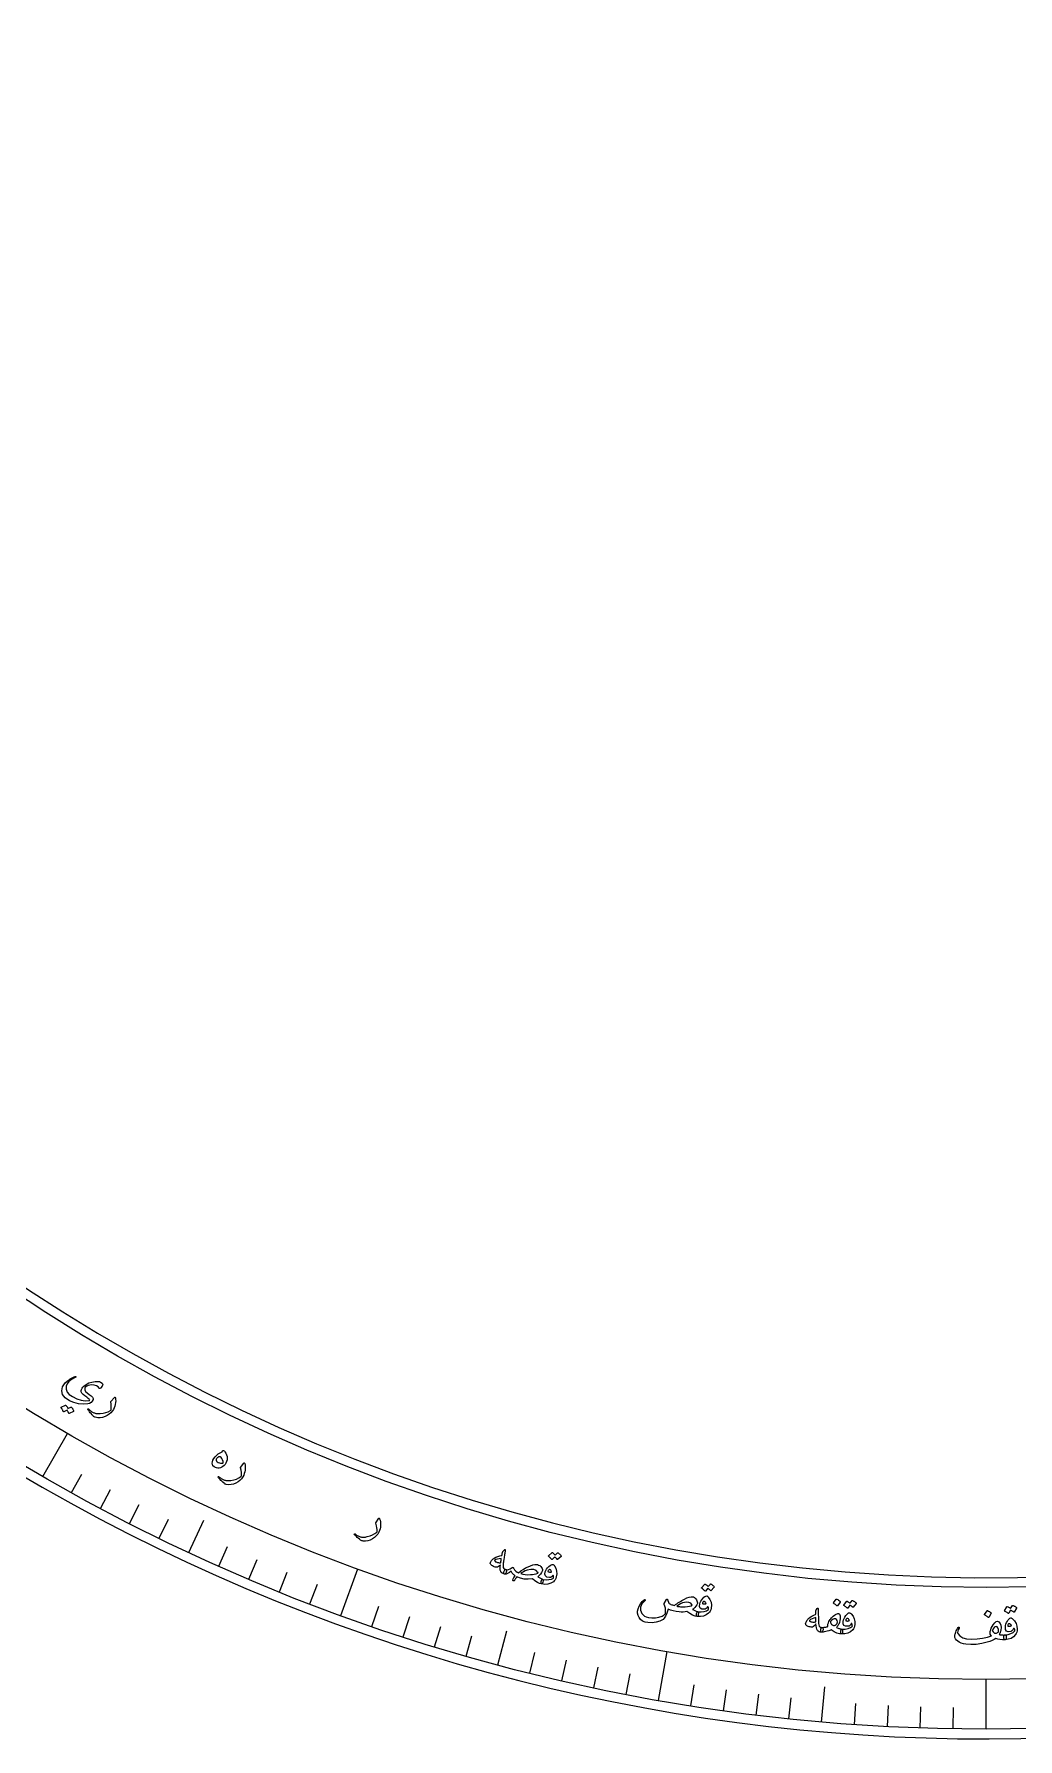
# Model space of a CAD drawing. Header units: millimetres. Extents: x -77 to 77, y -78 to 103.
# Drawn here: x -38.9 to 1.3, y -77.5 to -7.8 of the extents above; entities that cross this region are included whole.
import ezdxf

# ---------------------------------------------------------------- set-up
doc = ezdxf.new("R2010")
doc.units = ezdxf.units.MM
for name, color, linetype in [('CUT_INNER', 6, 'Continuous'), ('CUT_OUTER', 1, 'Continuous'), ('ENGRAVE', 7, 'Continuous'), ('ENGRAVE_FINE', 8, 'Continuous'), ('TEXT', 5, 'Continuous')]:
    doc.layers.add(name, color=color, linetype=linetype)

msp = doc.modelspace()

# ---------------------------------------------------------------- linework, layer by layer
at = {"layer": 'CUT_INNER'}
msp.add_arc((0.0001, -0.0002), 70.9124, 92.273101, 354.023615, dxfattribs=at)
at = {"layer": 'CUT_OUTER'}
msp.add_arc((0, -0.0003), 77.4997, 178.346942, 3.754487, dxfattribs=at)
at = {"layer": 'ENGRAVE'}
for points in [[(-38.5524, -66.7747), (-37.5379, -65.0176)], [(-32.5859, -69.8806), (-31.9734, -68.5672)], [(-26.3714, -72.4548), (-25.6774, -70.5482)], [(-19.9562, -74.4775), (-19.5811, -73.0776)], [(-13.3891, -75.9334), (-13.0368, -73.9352)], [(0, -77.1047), (0, -75.0758)], [(-6.7201, -76.8113), (-6.5938, -75.3676)]]:
    msp.add_lwpolyline(points, dxfattribs=at)
for radius in [77.1047, 75.0758, 71.3077]:
    msp.add_circle((0, 0), radius, dxfattribs=at)
at = {"layer": 'ENGRAVE_FINE'}
for points in [[(-37.3811, -67.4373), (-36.9596, -66.6768)], [(-36.1985, -68.0795), (-35.7903, -67.3117)], [(-35.0048, -68.7008), (-34.6101, -67.9261)], [(-33.8005, -69.3013), (-33.4193, -68.5197)], [(-31.3613, -70.4387), (-31.0076, -69.6443)], [(-30.1272, -70.9753), (-29.7875, -70.1749)], [(-28.8839, -71.4903), (-28.5582, -70.684)], [(-27.6319, -71.9835), (-27.3203, -71.1717)], [(-25.1029, -72.904), (-24.8198, -72.0818)], [(-23.8267, -73.331), (-23.558, -72.504)], [(-22.5432, -73.7356), (-22.289, -72.9041)], [(-21.2529, -74.1178), (-21.0133, -73.282)], [(-18.6533, -74.8144), (-18.443, -73.9707)], [(-17.3448, -75.1286), (-17.1492, -74.2813)], [(-16.031, -75.4198), (-15.8502, -74.5693)], [(-14.7123, -75.6881), (-14.5464, -74.8345)], [(-12.0618, -76.1555), (-11.9258, -75.2966)], [(-10.7309, -76.3544), (-10.6099, -75.4933)], [(-9.3967, -76.53), (-9.2907, -75.667)], [(-8.0596, -76.6824), (-7.9687, -75.8176)], [(-5.3786, -76.9169), (-5.3179, -76.0495)], [(-4.0354, -76.9991), (-3.9898, -76.1307)], [(-2.6909, -77.0578), (-2.6606, -76.1888)], [(-1.3457, -77.093), (-1.3305, -76.2236)]]:
    msp.add_lwpolyline(points, dxfattribs=at)
at = {"layer": 'TEXT'}
for points in [[(-36.2453, -63.1654), (-36.2942, -63.1103), (-36.3614, -63.0705), (-36.4468, -63.0461), (-36.5504, -63.037), (-36.6233, -63.0432), (-36.6917, -63.0615), (-36.7555, -63.0917), (-36.8148, -63.134), (-36.824, -63.144), (-36.8312, -63.1557), (-36.8363, -63.1694), (-36.8394, -63.1849), (-36.833, -63.2422), (-36.8005, -63.3015), (-36.7421, -63.3627), (-36.6577, -63.4257), (-36.5738, -63.4868), (-36.5187, -63.5414), (-36.4925, -63.5898), (-36.4953, -63.6317), (-36.5329, -63.7014), (-36.5815, -63.7547), (-36.6412, -63.7916), (-36.7121, -63.8122), (-36.9081, -63.8263), (-37.0989, -63.8094), (-37.2846, -63.7615), (-37.4647, -63.6827), (-37.6408, -63.5618), (-37.7455, -63.4259), (-37.7788, -63.2755), (-37.7408, -63.1107), (-37.698, -63.0334), (-37.6378, -62.9576), (-37.5602, -62.8834), (-37.4653, -62.8107), (-37.4363, -62.7921), (-37.4074, -62.7745), (-37.3788, -62.7582), (-37.3504, -62.7429), (-37.3221, -62.7287), (-37.2935, -62.7156), (-37.2649, -62.7035), (-37.236, -62.6924), (-37.2221, -62.689), (-37.2121, -62.6902), (-37.2061, -62.696), (-37.204, -62.7064), (-37.2056, -62.7167), (-37.2098, -62.7256), (-37.2165, -62.733), (-37.2258, -62.7388), (-37.3758, -62.8167), (-37.4875, -62.9009), (-37.5608, -62.9916), (-37.5957, -63.0888), (-37.5952, -63.2133), (-37.5527, -63.3261), (-37.4681, -63.4272), (-37.3414, -63.5163), (-37.1629, -63.6029), (-36.9887, -63.6578), (-36.8192, -63.6811), (-36.6545, -63.6727), (-36.6435, -63.6703), (-36.637, -63.6653), (-36.635, -63.6577), (-36.6375, -63.6475), (-36.6558, -63.6207), (-36.6938, -63.585), (-36.7516, -63.5404), (-36.8289, -63.4868), (-36.9056, -63.4288), (-36.9574, -63.3732), (-36.9845, -63.3201), (-36.9869, -63.2694), (-36.9727, -63.2198), (-36.9493, -63.1728), (-36.9166, -63.1283), (-36.8748, -63.0864), (-36.7763, -63.0135), (-36.6663, -62.9577), (-36.5448, -62.9188), (-36.4118, -62.8968), (-36.3778, -62.8931), (-36.3457, -62.8912), (-36.3158, -62.8913), (-36.2879, -62.8934), (-36.2621, -62.8971), (-36.2384, -62.9025), (-36.2169, -62.9094), (-36.1976, -62.9179), (-36.1302, -62.9655), (-36.1045, -63.0219), (-36.1205, -63.0872), (-36.1782, -63.1614), (-36.1993, -63.1782), (-36.2176, -63.1845), (-36.2329, -63.1802), (-36.2453, -63.1654)], [(-37.4002, -63.9417), (-37.3965, -63.9407), (-37.3924, -63.9413), (-37.3878, -63.9433), (-37.3829, -63.9468), (-37.3682, -63.9646), (-37.3546, -63.9828), (-37.3419, -64.0013), (-37.3303, -64.0202), (-37.3195, -64.0396), (-37.3097, -64.0598), (-37.3008, -64.0806), (-37.2928, -64.1022), (-37.292, -64.1078), (-37.2931, -64.1127), (-37.296, -64.1168), (-37.3007, -64.1202), (-37.475, -64.2093), (-37.4786, -64.2097), (-37.4823, -64.2075), (-37.4861, -64.2028), (-37.4899, -64.1955), (-37.4921, -64.1896), (-37.4961, -64.1809), (-37.502, -64.1694), (-37.5097, -64.1551), (-37.5194, -64.1377), (-37.531, -64.1172), (-37.5446, -64.0935), (-37.5601, -64.0666), (-37.6971, -64.1344), (-37.7024, -64.1359), (-37.7072, -64.1342), (-37.7114, -64.1293), (-37.7151, -64.1214), (-37.7182, -64.1145), (-37.7233, -64.1039), (-37.7305, -64.0897), (-37.7396, -64.0717), (-37.7509, -64.0499), (-37.7647, -64.0242), (-37.781, -63.9945), (-37.7996, -63.9608), (-37.8009, -63.9562), (-37.8006, -63.9527), (-37.7986, -63.9501), (-37.7949, -63.9485), (-37.6216, -63.867), (-37.6178, -63.8661), (-37.6137, -63.8666), (-37.6092, -63.8687), (-37.6042, -63.8722), (-37.5913, -63.8866), (-37.5794, -63.9016), (-37.5684, -63.9171), (-37.5584, -63.9331), (-37.5492, -63.9496), (-37.5409, -63.9663), (-37.5334, -63.9834), (-37.5266, -64.0008)], [(-35.6176, -63.5439), (-35.6146, -63.541), (-35.6118, -63.539), (-35.6091, -63.5379), (-35.6066, -63.5376), (-35.6011, -63.5401), (-35.5959, -63.5461), (-35.5912, -63.5556), (-35.5868, -63.5685), (-35.5753, -63.6288), (-35.5721, -63.6929), (-35.5771, -63.7607), (-35.5903, -63.8323), (-35.6106, -63.9059), (-35.6365, -63.9753), (-35.668, -64.0402), (-35.7051, -64.1008), (-35.7675, -64.173), (-35.8391, -64.2358), (-35.9198, -64.2891), (-36.0097, -64.3329), (-36.1057, -64.3643), (-36.2037, -64.3788), (-36.3035, -64.3762), (-36.4051, -64.3566), (-36.4308, -64.3484), (-36.4544, -64.3368), (-36.4761, -64.3215), (-36.4957, -64.3028), (-36.5381, -64.2546), (-36.5761, -64.2106), (-36.6096, -64.1708), (-36.6388, -64.1353), (-36.6634, -64.1039), (-36.6834, -64.077), (-36.6987, -64.0544), (-36.7095, -64.0361), (-36.7112, -64.0314), (-36.712, -64.0272), (-36.7118, -64.0235), (-36.7106, -64.0204), (-36.7082, -64.017), (-36.7052, -64.0142), (-36.7016, -64.0121), (-36.6974, -64.0106), (-36.6929, -64.0102), (-36.6884, -64.0113), (-36.6838, -64.0141), (-36.6792, -64.0185), (-36.6516, -64.0457), (-36.6246, -64.0707), (-36.598, -64.0932), (-36.5721, -64.1134), (-36.5464, -64.1314), (-36.5208, -64.1473), (-36.4953, -64.1611), (-36.4698, -64.1729), (-36.4434, -64.1828), (-36.4151, -64.1912), (-36.3847, -64.1981), (-36.3524, -64.2034), (-36.3181, -64.207), (-36.2817, -64.2088), (-36.2431, -64.2089), (-36.2025, -64.2071), (-36.0842, -64.1945), (-35.9752, -64.1696), (-35.8755, -64.1325), (-35.7852, -64.0834), (-35.7787, -64.079), (-35.7731, -64.0728), (-35.7683, -64.0649), (-35.7645, -64.0553), (-35.7548, -63.991), (-35.7531, -63.9145), (-35.7594, -63.8257), (-35.7737, -63.7247), (-35.7735, -63.7189), (-35.7727, -63.7141), (-35.7711, -63.7103), (-35.7689, -63.7075)], [(-31.1841, -65.7203), (-31.1638, -65.7205), (-31.1441, -65.7278), (-31.1252, -65.7424), (-31.1069, -65.764), (-31.0674, -65.8304), (-31.0393, -65.8978), (-31.0227, -65.9664), (-31.0177, -66.0361), (-31.0232, -66.1037), (-31.0394, -66.1678), (-31.0662, -66.2284), (-31.1036, -66.2855), (-31.1457, -66.3339), (-31.191, -66.3732), (-31.2397, -66.4034), (-31.2916, -66.4246), (-31.3446, -66.4364), (-31.3963, -66.4382), (-31.4466, -66.4301), (-31.4955, -66.4122), (-31.5548, -66.3787), (-31.5966, -66.3378), (-31.621, -66.2895), (-31.6279, -66.234), (-31.6196, -66.1745), (-31.597, -66.1124), (-31.5603, -66.0478), (-31.5094, -65.9807), (-31.4477, -65.9153), (-31.3794, -65.8578), (-31.3044, -65.8083), (-31.2229, -65.7667), (-31.2197, -65.7644), (-31.216, -65.7597), (-31.2117, -65.7526), (-31.2069, -65.7431), (-31.2013, -65.7328), (-31.1956, -65.7256), (-31.1899, -65.7214), (-31.1841, -65.7203)], [(-31.1973, -66.2295), (-31.1842, -66.2231), (-31.1769, -66.2104), (-31.1753, -66.1913), (-31.1794, -66.166), (-31.2016, -66.0951), (-31.2294, -66.0394), (-31.2628, -65.999), (-31.302, -65.9738), (-31.3235, -65.968), (-31.3469, -65.9699), (-31.3722, -65.9796), (-31.3995, -65.9971), (-31.4246, -66.018), (-31.4435, -66.0379), (-31.4563, -66.0569), (-31.463, -66.0749), (-31.4643, -66.1131), (-31.4515, -66.147), (-31.4246, -66.1764), (-31.3835, -66.2014), (-31.3343, -66.221), (-31.2869, -66.2322), (-31.2412, -66.235), (-31.1973, -66.2295)], [(-30.3325, -66.2297), (-30.3298, -66.2266), (-30.3271, -66.2244), (-30.3245, -66.2231), (-30.3221, -66.2225), (-30.3163, -66.2246), (-30.3107, -66.2301), (-30.3052, -66.2392), (-30.2998, -66.2518), (-30.2835, -66.311), (-30.275, -66.3745), (-30.2745, -66.4425), (-30.2819, -66.5149), (-30.2961, -66.59), (-30.3162, -66.6612), (-30.3423, -66.7285), (-30.3745, -66.7919), (-30.4308, -66.869), (-30.497, -66.9374), (-30.5731, -66.9971), (-30.6591, -67.048), (-30.7523, -67.0871), (-30.8487, -67.1095), (-30.9484, -67.1151), (-31.0513, -67.1038), (-31.0776, -67.0978), (-31.1021, -67.088), (-31.1249, -67.0746), (-31.146, -67.0575), (-31.1922, -67.013), (-31.2336, -66.9722), (-31.2703, -66.9353), (-31.3022, -66.9022), (-31.3293, -66.873), (-31.3514, -66.8477), (-31.3686, -66.8264), (-31.3808, -66.8091), (-31.3828, -66.8045), (-31.3839, -66.8004), (-31.384, -66.7968), (-31.3832, -66.7936), (-31.381, -66.79), (-31.3782, -66.7869), (-31.3748, -66.7845), (-31.3708, -66.7827), (-31.3663, -66.7819), (-31.3617, -66.7827), (-31.3569, -66.7851), (-31.352, -66.7891), (-31.3223, -66.814), (-31.2933, -66.8367), (-31.265, -66.857), (-31.2375, -66.875), (-31.2104, -66.8909), (-31.1836, -66.9046), (-31.1571, -66.9163), (-31.1308, -66.926), (-31.1036, -66.9337), (-31.0747, -66.9398), (-31.0439, -66.9441), (-31.0113, -66.9468), (-30.9767, -66.9476), (-30.9403, -66.9465), (-30.9019, -66.9434), (-30.8615, -66.9384), (-30.7446, -66.9161), (-30.638, -66.8824), (-30.5417, -66.8374), (-30.4557, -66.7811), (-30.4495, -66.7762), (-30.4444, -66.7696), (-30.4404, -66.7613), (-30.4373, -66.7514), (-30.4329, -66.6865), (-30.4374, -66.6101), (-30.4509, -66.5222), (-30.4733, -66.4227), (-30.4737, -66.4168), (-30.4732, -66.412), (-30.472, -66.4081), (-30.47, -66.4051)], [(-24.8201, -68.4865), (-24.8176, -68.4832), (-24.8151, -68.4808), (-24.8127, -68.4792), (-24.8103, -68.4785), (-24.8044, -68.4801), (-24.7983, -68.4851), (-24.7921, -68.4937), (-24.7857, -68.5058), (-24.7646, -68.5635), (-24.751, -68.6261), (-24.7449, -68.6938), (-24.7463, -68.7666), (-24.7543, -68.8426), (-24.7686, -68.9152), (-24.7891, -68.9844), (-24.816, -69.0502), (-24.8658, -69.1316), (-24.9262, -69.2052), (-24.9972, -69.2709), (-25.0788, -69.3287), (-25.1684, -69.3753), (-25.2627, -69.4055), (-25.3616, -69.4192), (-25.4651, -69.4164), (-25.4917, -69.4125), (-25.517, -69.4048), (-25.5408, -69.3933), (-25.5632, -69.378), (-25.6129, -69.3374), (-25.6575, -69.3001), (-25.6971, -69.2663), (-25.7316, -69.2359), (-25.761, -69.209), (-25.7851, -69.1857), (-25.8039, -69.1659), (-25.8175, -69.1496), (-25.82, -69.1452), (-25.8214, -69.1412), (-25.8218, -69.1376), (-25.8212, -69.1343), (-25.8193, -69.1305), (-25.8168, -69.1273), (-25.8136, -69.1246), (-25.8097, -69.1224), (-25.8053, -69.1213), (-25.8007, -69.1217), (-25.7957, -69.1237), (-25.7905, -69.1273), (-25.7588, -69.1497), (-25.7281, -69.1699), (-25.6982, -69.1878), (-25.6693, -69.2036), (-25.6411, -69.2171), (-25.6132, -69.2287), (-25.5858, -69.2382), (-25.5588, -69.2456), (-25.5311, -69.2511), (-25.5018, -69.2548), (-25.4707, -69.2566), (-25.438, -69.2566), (-25.4035, -69.2546), (-25.3673, -69.2505), (-25.3292, -69.2443), (-25.2895, -69.236), (-25.1748, -69.2043), (-25.0713, -69.162), (-24.979, -69.1093), (-24.8978, -69.0461), (-24.8921, -69.0407), (-24.8875, -69.0337), (-24.8841, -69.0251), (-24.8819, -69.015), (-24.8828, -68.95), (-24.8936, -68.8742), (-24.9142, -68.7877), (-24.9447, -68.6903), (-24.9455, -68.6845), (-24.9454, -68.6796), (-24.9446, -68.6756), (-24.9428, -68.6725)], [(-19.6808, -69.776), (-19.6649, -69.7664), (-19.6549, -69.7676), (-19.6507, -69.7794), (-19.6524, -69.8021), (-19.6546, -69.8154), (-19.6574, -69.8339), (-19.6608, -69.8575), (-19.6649, -69.8863), (-19.6698, -69.9206), (-19.6757, -69.9604), (-19.6826, -70.0059), (-19.6905, -70.057), (-19.6982, -70.1073), (-19.7052, -70.1522), (-19.7114, -70.192), (-19.7167, -70.2264), (-19.7213, -70.2554), (-19.725, -70.2789), (-19.7279, -70.2969), (-19.7299, -70.3094), (-19.7405, -70.3884), (-19.7417, -70.4518), (-19.7334, -70.4996), (-19.7156, -70.5317), (-19.7008, -70.5464), (-19.6814, -70.5587), (-19.6573, -70.5686), (-19.6287, -70.5762), (-19.6126, -70.5836), (-19.6019, -70.5955), (-19.5967, -70.6117), (-19.5969, -70.6323), (-19.6015, -70.6559), (-19.6087, -70.679), (-19.6187, -70.7017), (-19.6313, -70.7239), (-19.6447, -70.7421), (-19.6575, -70.7549), (-19.6695, -70.7622), (-19.681, -70.7641), (-19.7358, -70.7483), (-19.7804, -70.7252), (-19.8147, -70.6947), (-19.8388, -70.657), (-19.8539, -70.6073), (-19.8606, -70.5456), (-19.8587, -70.472), (-19.8484, -70.3864), (-19.892, -70.428), (-19.9332, -70.4587), (-19.9718, -70.4786), (-20.008, -70.4876), (-20.035, -70.4868), (-20.0654, -70.4809), (-20.0991, -70.4697), (-20.1362, -70.4534), (-20.1742, -70.4326), (-20.2052, -70.4122), (-20.2292, -70.392), (-20.2463, -70.3722), (-20.2583, -70.3503), (-20.2644, -70.3292), (-20.2645, -70.309), (-20.2587, -70.2897), (-20.2469, -70.2669), (-20.2309, -70.2424), (-20.2109, -70.2163), (-20.1867, -70.1886), (-20.1608, -70.1612), (-20.1389, -70.1398), (-20.1209, -70.1242), (-20.1068, -70.1146), (-20.0344, -70.0795), (-19.9576, -70.049), (-19.8767, -70.023), (-19.7915, -70.0015), (-19.7829, -69.9607), (-19.7751, -69.9256), (-19.768, -69.8962), (-19.7617, -69.8725), (-19.755, -69.8531), (-19.7465, -69.8363), (-19.7362, -69.8223), (-19.7242, -69.8111)], [(-19.8129, -70.1329), (-19.8957, -70.1375), (-19.9688, -70.1512), (-20.0321, -70.1741), (-20.0858, -70.2063), (-20.0903, -70.2115), (-20.0917, -70.217), (-20.0901, -70.2228), (-20.0855, -70.2289), (-20.0664, -70.2444), (-20.0449, -70.2583), (-20.0209, -70.2704), (-19.9944, -70.2808), (-19.9654, -70.2895), (-19.934, -70.2965), (-19.9002, -70.3018), (-19.8639, -70.3054), (-19.8581, -70.3052), (-19.8516, -70.3038), (-19.8445, -70.3012), (-19.8368, -70.2973), (-19.8332, -70.2799), (-19.8298, -70.2615), (-19.8266, -70.2423), (-19.8235, -70.2222), (-19.8206, -70.2012), (-19.8179, -70.1793), (-19.8153, -70.1566), (-19.8129, -70.1329)], [(-17.5117, -69.8982), (-17.5085, -69.8962), (-17.5045, -69.8956), (-17.4997, -69.8962), (-17.4941, -69.8982), (-17.4756, -69.911), (-17.458, -69.9245), (-17.4412, -69.9386), (-17.4252, -69.9534), (-17.41, -69.9689), (-17.3954, -69.9853), (-17.3815, -70.0028), (-17.3682, -70.0211), (-17.366, -70.0263), (-17.3657, -70.0312), (-17.3673, -70.036), (-17.3708, -70.0406), (-17.5104, -70.1756), (-17.5137, -70.177), (-17.5177, -70.176), (-17.5225, -70.1726), (-17.5281, -70.1667), (-17.5317, -70.1617), (-17.5378, -70.1545), (-17.5464, -70.1452), (-17.5575, -70.1337), (-17.5711, -70.1199), (-17.5875, -70.1035), (-17.6065, -70.0847), (-17.6283, -70.0634), (-17.7386, -70.1675), (-17.7432, -70.1703), (-17.7481, -70.1701), (-17.7534, -70.1667), (-17.7589, -70.1601), (-17.7637, -70.1544), (-17.7713, -70.1458), (-17.7818, -70.1342), (-17.7951, -70.1196), (-17.8116, -70.102), (-17.8314, -70.0813), (-17.8545, -70.0575), (-17.881, -70.0306), (-17.8834, -70.0267), (-17.8841, -70.0231), (-17.8829, -70.0201), (-17.8798, -70.0175), (-17.7391, -69.8901), (-17.7358, -69.8881), (-17.7318, -69.8874), (-17.727, -69.8881), (-17.7214, -69.8901), (-17.7055, -69.9002), (-17.6903, -69.9111), (-17.6759, -69.9228), (-17.6622, -69.9352), (-17.6493, -69.9484), (-17.637, -69.962), (-17.6254, -69.9762), (-17.6144, -69.9909)], [(-19.1829, -70.8761), (-19.2092, -70.9168), (-19.2304, -70.9513), (-19.2466, -70.9797), (-19.2576, -71.0018), (-19.267, -71.0196), (-19.2774, -71.0329), (-19.2889, -71.0417), (-19.3013, -71.0461), (-19.3124, -71.0463), (-19.3224, -71.0443), (-19.3311, -71.0401), (-19.3387, -71.0337), (-19.3431, -71.0075), (-19.3297, -70.9653), (-19.2988, -70.9072), (-19.2503, -70.8331), (-19.2787, -70.8144), (-19.3042, -70.7948), (-19.3265, -70.7744), (-19.3458, -70.7531), (-19.3629, -70.7302), (-19.3788, -70.7048), (-19.3934, -70.6769), (-19.4068, -70.6465), (-19.4831, -70.7059), (-19.5542, -70.7453), (-19.6202, -70.7647), (-19.681, -70.7641), (-19.6914, -70.7597), (-19.6992, -70.7506), (-19.7044, -70.737), (-19.7068, -70.7187), (-19.7057, -70.6791), (-19.699, -70.6444), (-19.6866, -70.6146), (-19.6686, -70.5898), (-19.6578, -70.5803), (-19.6475, -70.5749), (-19.6378, -70.5735), (-19.6287, -70.5762), (-19.5784, -70.5866), (-19.5179, -70.5771), (-19.4471, -70.5476), (-19.366, -70.4981), (-19.3566, -70.4923), (-19.348, -70.4896), (-19.3402, -70.49), (-19.3333, -70.4936), (-19.3295, -70.4962), (-19.326, -70.4996), (-19.3226, -70.5037), (-19.3194, -70.5087), (-19.3163, -70.5142), (-19.313, -70.52), (-19.3095, -70.5261), (-19.3058, -70.5326), (-19.2695, -70.5924), (-19.2242, -70.642), (-19.1699, -70.6813), (-19.1065, -70.7104), (-19.0189, -70.6389), (-18.9249, -70.5741), (-18.8244, -70.516), (-18.7174, -70.4646), (-18.6142, -70.4232), (-18.5221, -70.394), (-18.4412, -70.3769), (-18.3713, -70.3719), (-18.3284, -70.3782), (-18.2863, -70.3946), (-18.2448, -70.4212), (-18.204, -70.4579), (-18.1693, -70.4985), (-18.1447, -70.5392), (-18.1301, -70.5802), (-18.1256, -70.6213), (-18.1683, -70.6981), (-18.2147, -70.7657), (-18.2647, -70.8243), (-18.3182, -70.8739), (-18.2898, -70.8919), (-18.2622, -70.9088), (-18.2353, -70.9244), (-18.2093, -70.9389), (-18.1841, -70.9519), (-18.1595, -70.9631), (-18.1355, -70.9727), (-18.1123, -70.9805), (-18.1046, -70.986), (-18.1004, -70.9975), (-18.0997, -71.0152), (-18.1025, -71.0389), (-18.114, -71.0979), (-18.1275, -71.1393), (-18.143, -71.1632), (-18.1605, -71.1695), (-18.2475, -71.146), (-18.3397, -71.1028), (-18.4372, -71.04), (-18.5399, -70.9574), (-18.7096, -70.9798), (-18.8735, -70.9737), (-19.0313, -70.9391), (-19.1829, -70.8761)], [(-18.3158, -70.6999), (-18.3875, -70.619), (-18.4846, -70.577), (-18.6073, -70.5737), (-18.7558, -70.6091), (-18.8329, -70.6378), (-18.9018, -70.6706), (-18.9627, -70.7074), (-19.0155, -70.7484), (-18.9322, -70.7692), (-18.838, -70.7829), (-18.733, -70.7896), (-18.6171, -70.7892), (-18.5408, -70.7827), (-18.4661, -70.7694), (-18.3931, -70.7495), (-18.3218, -70.723), (-18.3149, -70.719), (-18.3116, -70.7139), (-18.3119, -70.7075), (-18.3158, -70.6999)], [(-17.7013, -70.3713), (-17.6875, -70.377), (-17.6731, -70.3874), (-17.6583, -70.4023), (-17.6429, -70.4218), (-17.5831, -70.5297), (-17.5507, -70.6425), (-17.5458, -70.7601), (-17.5685, -70.8826), (-17.5905, -70.9438), (-17.6174, -70.9966), (-17.6493, -71.0409), (-17.686, -71.0767), (-17.7929, -71.1429), (-17.9076, -71.1805), (-18.0302, -71.1893), (-18.1605, -71.1695), (-18.1726, -71.1632), (-18.1812, -71.1514), (-18.1864, -71.1339), (-18.1883, -71.111), (-18.188, -71.0986), (-18.1867, -71.0862), (-18.1845, -71.0738), (-18.1812, -71.0613), (-18.1773, -71.0492), (-18.1732, -71.0376), (-18.1688, -71.0267), (-18.1641, -71.0165), (-18.1537, -70.9993), (-18.1416, -70.9875), (-18.1278, -70.9813), (-18.1123, -70.9805), (-17.9846, -70.9953), (-17.8697, -70.9917), (-17.7676, -70.9695), (-17.6783, -70.929), (-17.6745, -70.8985), (-17.673, -70.8739), (-17.6737, -70.8552), (-17.6768, -70.8423), (-17.6814, -70.8306), (-17.6864, -70.8225), (-17.6917, -70.818), (-17.6973, -70.817), (-17.7014, -70.8174), (-17.7049, -70.8185), (-17.7077, -70.8203), (-17.7099, -70.8228), (-17.7405, -70.8593), (-17.7735, -70.8851), (-17.8089, -70.9002), (-17.8467, -70.9047), (-17.9487, -70.8872), (-18.0105, -70.8426), (-18.0321, -70.771), (-18.0136, -70.6724), (-17.991, -70.6188), (-17.9595, -70.5654), (-17.9192, -70.5119), (-17.87, -70.4584), (-17.8212, -70.414), (-17.7769, -70.3847), (-17.7369, -70.3705), (-17.7013, -70.3713)], [(-17.8275, -70.5809), (-17.8498, -70.5816), (-17.8702, -70.5931), (-17.8885, -70.6154), (-17.9048, -70.6486), (-17.9061, -70.6541), (-17.9067, -70.6582), (-17.9067, -70.6607), (-17.9059, -70.6617), (-17.8861, -70.6722), (-17.8655, -70.6803), (-17.8439, -70.6862), (-17.8216, -70.6897), (-17.8013, -70.6905), (-17.7839, -70.6886), (-17.7695, -70.684), (-17.758, -70.6767), (-17.7731, -70.637), (-17.7897, -70.6078), (-17.8079, -70.5891), (-17.8275, -70.5809)], [(-12.5448, -72.3114), (-12.6681, -72.2936), (-12.7844, -72.2689), (-12.8937, -72.2372), (-12.9958, -72.1987), (-13.0518, -72.359), (-13.1045, -72.4819), (-13.1539, -72.5674), (-13.1999, -72.6155), (-13.3383, -72.6892), (-13.4879, -72.7362), (-13.6487, -72.7562), (-13.8205, -72.7493), (-13.9382, -72.7257), (-14.0372, -72.6835), (-14.1174, -72.6227), (-14.1788, -72.5434), (-14.2197, -72.4556), (-14.2401, -72.3668), (-14.2403, -72.277), (-14.2202, -72.1862), (-14.1765, -72.0753), (-14.1208, -71.9772), (-14.053, -71.8919), (-13.9731, -71.8194), (-13.9631, -71.812), (-13.9542, -71.8076), (-13.9465, -71.8063), (-13.94, -71.8082), (-13.934, -71.8121), (-13.93, -71.8167), (-13.9282, -71.822), (-13.9284, -71.8281), (-13.9303, -71.8345), (-13.9336, -71.8409), (-13.9383, -71.8473), (-13.9444, -71.8537), (-14.0653, -71.985), (-14.1267, -72.1151), (-14.1283, -72.2443), (-14.0696, -72.3725), (-14.0197, -72.4315), (-13.9585, -72.4785), (-13.8861, -72.5135), (-13.8024, -72.5365), (-13.656, -72.5544), (-13.5138, -72.5517), (-13.376, -72.5283), (-13.2427, -72.4843), (-13.2034, -72.4638), (-13.1676, -72.438), (-13.1353, -72.4068), (-13.1065, -72.3703), (-13.1029, -72.3649), (-13.1005, -72.3582), (-13.0991, -72.3502), (-13.099, -72.3408), (-13.0974, -72.2474), (-13.1056, -72.1606), (-13.1235, -72.0807), (-13.1512, -72.0075), (-13.1562, -71.995), (-13.1585, -71.9841), (-13.1581, -71.9748), (-13.1549, -71.9672), (-13.0569, -71.8044), (-13.0498, -71.796), (-13.0433, -71.7903), (-13.0372, -71.7873), (-13.0317, -71.7869), (-13.0276, -71.7886), (-13.0238, -71.7922), (-13.0204, -71.7976), (-13.0173, -71.8049), (-12.9627, -71.9536), (-12.9469, -71.9669), (-12.9275, -71.9797), (-12.9045, -71.9921), (-12.8781, -72.004), (-12.8483, -72.0156), (-12.8153, -72.0273), (-12.7791, -72.039), (-12.7397, -72.0506), (-12.6919, -72.0143), (-12.6431, -71.979), (-12.5933, -71.9447), (-12.5425, -71.9114), (-12.4906, -71.879), (-12.4377, -71.8476), (-12.3838, -71.8172), (-12.3289, -71.7878), (-12.2251, -71.7382), (-12.1352, -71.7054), (-12.0592, -71.6893), (-11.997, -71.6902), (-11.9585, -71.7006), (-11.9235, -71.7183), (-11.8923, -71.7434), (-11.8647, -71.7759), (-11.8405, -71.8139), (-11.8211, -71.8534), (-11.8066, -71.8942), (-11.797, -71.9364), (-11.7965, -71.9444), (-11.797, -71.9529), (-11.7983, -71.9617), (-11.8005, -71.971), (-11.822, -72.0226), (-11.8568, -72.077), (-11.9051, -72.1342), (-11.9669, -72.194), (-11.9751, -72.1997), (-11.9824, -72.2046), (-11.9887, -72.2085), (-11.994, -72.2114), (-11.9631, -72.228), (-11.9332, -72.2432), (-11.9041, -72.257), (-11.8758, -72.2694), (-11.8484, -72.2803), (-11.8219, -72.2895), (-11.7961, -72.2971), (-11.7712, -72.303), (-11.763, -72.3078), (-11.7578, -72.3189), (-11.7556, -72.3364), (-11.7563, -72.3603), (-11.7626, -72.4201), (-11.7724, -72.4626), (-11.7857, -72.4877), (-11.8026, -72.4955), (-11.8963, -72.4798), (-11.998, -72.442), (-12.1076, -72.3822), (-12.2249, -72.3002), (-12.2988, -72.3116), (-12.3768, -72.3173), (-12.4588, -72.3172), (-12.5448, -72.3114)], [(-11.4156, -71.6599), (-11.4014, -71.6644), (-11.3862, -71.6734), (-11.3701, -71.6869), (-11.353, -71.705), (-11.2839, -71.8072), (-11.2417, -71.9167), (-11.2264, -72.0334), (-11.2382, -72.1574), (-11.2547, -72.2204), (-11.2769, -72.2754), (-11.3046, -72.3223), (-11.3381, -72.3612), (-11.4387, -72.4366), (-11.5497, -72.4841), (-11.671, -72.5038), (-11.8026, -72.4955), (-11.8151, -72.4903), (-11.8247, -72.4793), (-11.8315, -72.4624), (-11.8354, -72.4397), (-11.8362, -72.4273), (-11.836, -72.4149), (-11.8349, -72.4023), (-11.8327, -72.3896), (-11.8299, -72.3771), (-11.8268, -72.3653), (-11.8234, -72.3541), (-11.8197, -72.3434), (-11.8108, -72.3254), (-11.7998, -72.3126), (-11.7866, -72.3052), (-11.7712, -72.303), (-11.6427, -72.3065), (-11.5285, -72.2927), (-11.4288, -72.2616), (-11.3435, -72.2134), (-11.3424, -72.1827), (-11.343, -72.158), (-11.3454, -72.1394), (-11.3496, -72.1268), (-11.3553, -72.1157), (-11.3609, -72.108), (-11.3666, -72.104), (-11.3723, -72.1035), (-11.3763, -72.1042), (-11.3797, -72.1056), (-11.3824, -72.1077), (-11.3843, -72.1104), (-11.4116, -72.1494), (-11.4422, -72.178), (-11.4761, -72.1963), (-11.5133, -72.204), (-11.6165, -72.1956), (-11.682, -72.1566), (-11.7099, -72.0872), (-11.7001, -71.9874), (-11.6823, -71.9321), (-11.6557, -71.876), (-11.6203, -71.8192), (-11.576, -71.7615), (-11.5313, -71.713), (-11.4897, -71.6799), (-11.4512, -71.6622), (-11.4156, -71.6599)], [(-11.2686, -71.1719), (-11.2655, -71.1697), (-11.2616, -71.1686), (-11.2568, -71.1689), (-11.251, -71.1703), (-11.2315, -71.1815), (-11.2127, -71.1934), (-11.1948, -71.2059), (-11.1776, -71.2192), (-11.161, -71.2333), (-11.145, -71.2484), (-11.1296, -71.2645), (-11.1148, -71.2817), (-11.1122, -71.2866), (-11.1114, -71.2915), (-11.1126, -71.2964), (-11.1157, -71.3013), (-11.2428, -71.4481), (-11.2459, -71.4498), (-11.25, -71.4491), (-11.2551, -71.4461), (-11.2612, -71.4408), (-11.2652, -71.4361), (-11.2719, -71.4295), (-11.2813, -71.421), (-11.2934, -71.4105), (-11.3082, -71.3979), (-11.3259, -71.3831), (-11.3466, -71.366), (-11.3701, -71.3467), (-11.4708, -71.4601), (-11.4751, -71.4634), (-11.4801, -71.4636), (-11.4856, -71.4606), (-11.4917, -71.4546), (-11.4969, -71.4493), (-11.5053, -71.4414), (-11.5168, -71.4308), (-11.5313, -71.4175), (-11.5493, -71.4014), (-11.5708, -71.3825), (-11.596, -71.3609), (-11.6247, -71.3364), (-11.6275, -71.3327), (-11.6284, -71.3292), (-11.6275, -71.3261), (-11.6247, -71.3233), (-11.4958, -71.1839), (-11.4927, -71.1816), (-11.4888, -71.1806), (-11.4839, -71.1809), (-11.4782, -71.1823), (-11.4615, -71.191), (-11.4454, -71.2005), (-11.43, -71.2109), (-11.4152, -71.2221), (-11.4012, -71.234), (-11.3877, -71.2465), (-11.3749, -71.2596), (-11.3627, -71.2733)], [(-12.1524, -71.9234), (-12.2411, -71.9152), (-12.326, -71.9213), (-12.4072, -71.9417), (-12.4845, -71.9765), (-12.6429, -72.0765), (-12.605, -72.0835), (-12.5658, -72.0894), (-12.5253, -72.0941), (-12.4835, -72.0976), (-12.4401, -72.1001), (-12.3949, -72.1014), (-12.3479, -72.1016), (-12.299, -72.1008), (-12.2052, -72.0947), (-12.1252, -72.0818), (-12.059, -72.0622), (-12.0065, -72.0358), (-12.0367, -71.9923), (-12.0711, -71.959), (-12.1096, -71.9361), (-12.1524, -71.9234)], [(-11.5229, -71.8798), (-11.545, -71.8825), (-11.5642, -71.8957), (-11.5805, -71.9196), (-11.5939, -71.954), (-11.5947, -71.9597), (-11.5949, -71.9638), (-11.5946, -71.9663), (-11.5938, -71.9672), (-11.5732, -71.9759), (-11.5519, -71.9822), (-11.5299, -71.9861), (-11.5073, -71.9877), (-11.487, -71.9867), (-11.4699, -71.9832), (-11.4559, -71.9774), (-11.4452, -71.9691), (-11.4637, -71.9309), (-11.4828, -71.9033), (-11.5026, -71.8863), (-11.5229, -71.8798)], [(-6.8971, -72.1697), (-6.8832, -72.1574), (-6.8731, -72.1567), (-6.8669, -72.1676), (-6.8644, -72.1902), (-6.8642, -72.2037), (-6.8637, -72.2224), (-6.8629, -72.2463), (-6.8617, -72.2754), (-6.8604, -72.3099), (-6.8591, -72.3502), (-6.8578, -72.3962), (-6.8564, -72.4479), (-6.8551, -72.4987), (-6.8539, -72.5442), (-6.8528, -72.5843), (-6.852, -72.6192), (-6.8513, -72.6486), (-6.8507, -72.6724), (-6.8503, -72.6906), (-6.8501, -72.7032), (-6.8464, -72.7829), (-6.8363, -72.8454), (-6.8195, -72.891), (-6.7963, -72.9194), (-6.7791, -72.9312), (-6.7578, -72.9398), (-6.7324, -72.9453), (-6.7028, -72.9476), (-6.6856, -72.9521), (-6.673, -72.9618), (-6.665, -72.9768), (-6.6615, -72.9971), (-6.6618, -73.0212), (-6.6648, -73.0452), (-6.6706, -73.0693), (-6.6791, -73.0935), (-6.689, -73.1138), (-6.6992, -73.1286), (-6.7098, -73.138), (-6.7207, -73.1419), (-6.7775, -73.1361), (-6.8255, -73.1213), (-6.8647, -73.0975), (-6.8951, -73.0647), (-6.9189, -73.0185), (-6.9365, -72.959), (-6.9478, -72.8862), (-6.953, -72.8001), (-6.9884, -72.8488), (-7.0234, -72.8864), (-7.0579, -72.9129), (-7.0919, -72.9283), (-7.1186, -72.9323), (-7.1496, -72.9319), (-7.1847, -72.9269), (-7.2241, -72.9175), (-7.2652, -72.9038), (-7.2994, -72.8893), (-7.3266, -72.8737), (-7.3469, -72.8573), (-7.3627, -72.8378), (-7.3725, -72.8182), (-7.3762, -72.7983), (-7.3739, -72.7783), (-7.3664, -72.7537), (-7.355, -72.7268), (-7.34, -72.6976), (-7.3211, -72.666), (-7.3005, -72.6344), (-7.2828, -72.6094), (-7.2679, -72.5909), (-7.2558, -72.5789), (-7.1907, -72.5314), (-7.1207, -72.4877), (-7.0457, -72.4477), (-6.9657, -72.4113), (-6.9645, -72.3696), (-6.9631, -72.3337), (-6.9614, -72.3035), (-6.9595, -72.2791), (-6.9563, -72.2587), (-6.9509, -72.2407), (-6.9433, -72.2251), (-6.9335, -72.2119)], [(-6.038, -72.3771), (-6.0349, -72.3774), (-6.0321, -72.3779), (-6.0296, -72.3784), (-6.0273, -72.3791), (-6.0252, -72.3799), (-6.0231, -72.3808), (-6.0211, -72.3818), (-6.019, -72.383), (-5.9971, -72.4046), (-5.9804, -72.4325), (-5.9687, -72.4667), (-5.9622, -72.5074), (-5.9606, -72.5889), (-5.9704, -72.6671), (-5.9916, -72.7418), (-6.0243, -72.8132), (-6.0336, -72.8299), (-6.0434, -72.8465), (-6.0537, -72.863), (-6.0646, -72.8795), (-6.0761, -72.8959), (-6.0881, -72.9123), (-6.1006, -72.9287), (-6.1137, -72.945), (-6.0816, -72.959), (-6.0505, -72.9717), (-6.0204, -72.9831), (-5.9912, -72.9932), (-5.963, -73.0018), (-5.9358, -73.0089), (-5.9095, -73.0143), (-5.8842, -73.0182), (-5.8748, -73.0224), (-5.868, -73.0331), (-5.8639, -73.0504), (-5.8626, -73.0743), (-5.8641, -73.1344), (-5.8708, -73.1775), (-5.8828, -73.2036), (-5.8999, -73.2127), (-5.993, -73.2046), (-6.0969, -73.1748), (-6.2114, -73.1233), (-6.3364, -73.05), (-6.382, -73.0667), (-6.4327, -73.0829), (-6.4886, -73.0986), (-6.5497, -73.1139), (-6.6106, -73.1274), (-6.6595, -73.1366), (-6.6962, -73.1414), (-6.7207, -73.1419), (-6.7326, -73.1378), (-6.7424, -73.1279), (-6.75, -73.1123), (-6.7554, -73.0908), (-6.757, -73.0787), (-6.7578, -73.0666), (-6.7576, -73.0547), (-6.7564, -73.0428), (-6.7546, -73.031), (-6.7523, -73.0193), (-6.7496, -73.0075), (-6.7466, -72.9958), (-6.7381, -72.9746), (-6.7279, -72.9595), (-6.7162, -72.9505), (-6.7028, -72.9476), (-6.6713, -72.9449), (-6.6406, -72.9416), (-6.6107, -72.9379), (-6.5815, -72.9336), (-6.5529, -72.9289), (-6.5245, -72.9238), (-6.4963, -72.9182), (-6.4684, -72.9122), (-6.4681, -72.8634), (-6.4607, -72.8133), (-6.4461, -72.762), (-6.4243, -72.7094), (-6.4016, -72.6675), (-6.376, -72.6272), (-6.3475, -72.5885), (-6.316, -72.5514), (-6.2812, -72.5159), (-6.243, -72.4821), (-6.2013, -72.4499), (-6.1562, -72.4194), (-6.1214, -72.3995), (-6.0901, -72.3858), (-6.0623, -72.3783), (-6.038, -72.3771)], [(-6.1221, -71.7914), (-6.1192, -71.7889), (-6.1154, -71.7876), (-6.1105, -71.7875), (-6.1047, -71.7885), (-6.0647, -71.8091), (-6.0275, -71.8331), (-5.9929, -71.8608), (-5.961, -71.892), (-5.958, -71.8966), (-5.9569, -71.901), (-5.9577, -71.9053), (-5.9603, -71.9094), (-6.0744, -72.0652), (-6.0785, -72.0688), (-6.0834, -72.0693), (-6.0891, -72.0668), (-6.0956, -72.0612), (-6.1012, -72.0564), (-6.1102, -72.0491), (-6.1224, -72.0394), (-6.1379, -72.0272), (-6.157, -72.0125), (-6.1799, -71.9953), (-6.2065, -71.9756), (-6.237, -71.9534), (-6.241, -71.9498), (-6.2429, -71.9464), (-6.2426, -71.9431), (-6.2402, -71.9401)], [(-5.5818, -72.3485), (-5.5673, -72.3518), (-5.5514, -72.3595), (-5.5342, -72.3717), (-5.5158, -72.3883), (-5.4386, -72.4847), (-5.3877, -72.5903), (-5.363, -72.7055), (-5.3647, -72.83), (-5.3761, -72.8941), (-5.3937, -72.9507), (-5.4176, -72.9997), (-5.4478, -73.0412), (-5.542, -73.1245), (-5.6488, -73.1808), (-5.7681, -73.2103), (-5.8999, -73.2127), (-5.9128, -73.2085), (-5.9233, -73.1983), (-5.9314, -73.182), (-5.9371, -73.1596), (-5.939, -73.1474), (-5.9398, -73.135), (-5.9396, -73.1223), (-5.9385, -73.1095), (-5.9368, -73.0969), (-5.9346, -73.0848), (-5.9321, -73.0733), (-5.9293, -73.0624), (-5.9219, -73.0437), (-5.9119, -73.0301), (-5.8994, -73.0216), (-5.8842, -73.0182), (-5.7559, -73.0113), (-5.6432, -72.9883), (-5.5463, -72.9493), (-5.4651, -72.8943), (-5.4665, -72.8636), (-5.4692, -72.8391), (-5.4731, -72.8207), (-5.4783, -72.8085), (-5.4848, -72.7978), (-5.491, -72.7907), (-5.497, -72.7871), (-5.5027, -72.7871), (-5.5067, -72.7882), (-5.51, -72.7898), (-5.5125, -72.7921), (-5.5142, -72.795), (-5.5382, -72.8361), (-5.5664, -72.8671), (-5.5987, -72.888), (-5.6352, -72.8987), (-5.7387, -72.8987), (-5.8072, -72.8651), (-5.8405, -72.7982), (-5.8389, -72.6979), (-5.8257, -72.6413), (-5.8037, -72.5833), (-5.7729, -72.5238), (-5.7334, -72.4627), (-5.6928, -72.4108), (-5.6541, -72.3744), (-5.6171, -72.3536), (-5.5818, -72.3485)], [(-5.4748, -71.8502), (-5.4719, -71.8477), (-5.4681, -71.8464), (-5.4632, -71.8462), (-5.4574, -71.8472), (-5.437, -71.8567), (-5.4173, -71.867), (-5.3984, -71.8781), (-5.3802, -71.8899), (-5.3626, -71.9027), (-5.3454, -71.9164), (-5.3288, -71.9313), (-5.3126, -71.9471), (-5.3096, -71.9518), (-5.3084, -71.9567), (-5.3092, -71.9616), (-5.3119, -71.9667), (-5.4267, -72.1234), (-5.4297, -72.1253), (-5.4338, -72.125), (-5.4392, -72.1224), (-5.4457, -72.1176), (-5.45, -72.1133), (-5.4572, -72.1072), (-5.4673, -72.0995), (-5.4801, -72.09), (-5.496, -72.0787), (-5.5148, -72.0653), (-5.5368, -72.05), (-5.5618, -72.0326), (-5.653, -72.1538), (-5.657, -72.1574), (-5.6619, -72.158), (-5.6677, -72.1555), (-5.6742, -72.15), (-5.6799, -72.1452), (-5.6889, -72.138), (-5.7012, -72.1283), (-5.7168, -72.1162), (-5.7359, -72.1016), (-5.7589, -72.0846), (-5.7858, -72.065), (-5.8164, -72.043), (-5.8195, -72.0395), (-5.8207, -72.0361), (-5.82, -72.0329), (-5.8175, -72.0298), (-5.7002, -71.8805), (-5.6974, -71.878), (-5.6935, -71.8767), (-5.6887, -71.8765), (-5.6828, -71.8775), (-5.6654, -71.8848), (-5.6486, -71.893), (-5.6325, -71.9021), (-5.6169, -71.9121), (-5.6019, -71.9228), (-5.5875, -71.9342), (-5.5736, -71.9462), (-5.5604, -71.9588)], [(0.0386, -72.2644), (0.0413, -72.2617), (0.045, -72.26), (0.0499, -72.2595), (0.0557, -72.26), (0.0974, -72.2771), (0.1368, -72.2978), (0.1737, -72.3224), (0.2082, -72.3508), (0.2116, -72.3551), (0.2131, -72.3594), (0.2127, -72.3638), (0.2104, -72.3681), (0.1098, -72.5331), (0.106, -72.537), (0.1012, -72.538), (0.0952, -72.5359), (0.0882, -72.5309), (0.0822, -72.5266), (0.0726, -72.5201), (0.0596, -72.5115), (0.043, -72.5006), (0.0227, -72.4876), (-0.0016, -72.4725), (-0.03, -72.4551), (-0.0623, -72.4356), (-0.0666, -72.4323), (-0.0688, -72.4291), (-0.0688, -72.4258), (-0.0666, -72.4226)], [(1.0733, -72.0505), (1.076, -72.0477), (1.0797, -72.046), (1.0845, -72.0454), (1.0904, -72.0459), (1.1115, -72.0536), (1.132, -72.062), (1.1519, -72.0713), (1.1711, -72.0815), (1.1898, -72.0925), (1.2082, -72.1047), (1.2261, -72.1179), (1.2437, -72.1323), (1.2471, -72.1367), (1.2486, -72.1414), (1.2483, -72.1464), (1.2462, -72.1517), (1.146, -72.3182), (1.1432, -72.3204), (1.1391, -72.3204), (1.1335, -72.3184), (1.1266, -72.3141), (1.1219, -72.3102), (1.1141, -72.3048), (1.1034, -72.298), (1.0898, -72.2898), (1.073, -72.2799), (1.053, -72.2684), (1.0297, -72.2551), (1.0033, -72.2401), (0.9234, -72.369), (0.9197, -72.373), (0.9149, -72.374), (0.909, -72.3721), (0.9019, -72.3671), (0.8958, -72.3629), (0.8862, -72.3565), (0.8731, -72.348), (0.8565, -72.3373), (0.8361, -72.3246), (0.8116, -72.3097), (0.7831, -72.2927), (0.7506, -72.2735), (0.7472, -72.2703), (0.7457, -72.267), (0.7461, -72.2638), (0.7483, -72.2605), (0.8515, -72.1011), (0.8542, -72.0984), (0.8579, -72.0967), (0.8627, -72.0961), (0.8686, -72.0966), (0.8866, -72.1023), (0.9041, -72.1089), (0.921, -72.1165), (0.9374, -72.125), (0.9533, -72.1343), (0.9687, -72.1444), (0.9836, -72.1551), (0.9979, -72.1664)], [(-6.9633, -72.5444), (-7.0439, -72.5637), (-7.1134, -72.5902), (-7.1716, -72.6241), (-7.2187, -72.6653), (-7.2221, -72.6712), (-7.2226, -72.6769), (-7.22, -72.6824), (-7.2144, -72.6875), (-7.1928, -72.6994), (-7.1691, -72.7092), (-7.1433, -72.7168), (-7.1154, -72.7223), (-7.0854, -72.7257), (-7.0532, -72.727), (-7.019, -72.7262), (-6.9826, -72.7232), (-6.9769, -72.722), (-6.9708, -72.7195), (-6.9644, -72.7156), (-6.9575, -72.7104), (-6.957, -72.6926), (-6.957, -72.674), (-6.9572, -72.6545), (-6.9578, -72.6342), (-6.9587, -72.613), (-6.9599, -72.591), (-6.9614, -72.5681), (-6.9633, -72.5444)], [(-6.154, -72.5979), (-6.2047, -72.5964), (-6.2545, -72.6116), (-6.3032, -72.6434), (-6.351, -72.6919), (-6.3599, -72.7085), (-6.3604, -72.7303), (-6.3522, -72.7571), (-6.3356, -72.789), (-6.3125, -72.8195), (-6.2874, -72.8421), (-6.2602, -72.8567), (-6.2309, -72.8633), (-6.1981, -72.8608), (-6.1621, -72.8479), (-6.1232, -72.8247), (-6.0812, -72.7911), (-6.0783, -72.7185), (-6.0894, -72.6621), (-6.1147, -72.6219), (-6.154, -72.5979)], [(-5.6709, -72.5764), (-5.6928, -72.5808), (-5.7109, -72.5955), (-5.7252, -72.6206), (-5.7357, -72.6561), (-5.736, -72.6618), (-5.7359, -72.6658), (-5.7355, -72.6683), (-5.7346, -72.6692), (-5.7133, -72.6762), (-5.6916, -72.6807), (-5.6693, -72.6829), (-5.6467, -72.6826), (-5.6265, -72.68), (-5.6098, -72.6751), (-5.5963, -72.6682), (-5.5863, -72.659), (-5.6079, -72.6224), (-5.6292, -72.5965), (-5.6502, -72.5811), (-5.6709, -72.5764)], [(0.2918, -72.8382), (0.3577, -72.754), (0.418, -72.7059), (0.4728, -72.6938), (0.5222, -72.7177), (0.5712, -72.7781), (0.601, -72.8542), (0.6115, -72.9458), (0.6026, -73.053), (0.5989, -73.0729), (0.5937, -73.0935), (0.5873, -73.1147), (0.5794, -73.1367), (0.5704, -73.1593), (0.5603, -73.1826), (0.549, -73.2066), (0.5367, -73.2313), (0.5585, -73.2382), (0.5825, -73.2439), (0.6086, -73.2486), (0.6369, -73.2522), (0.6675, -73.2543), (0.7005, -73.2548), (0.7359, -73.2537), (0.7738, -73.2508), (0.7832, -73.2505), (0.7918, -73.2517), (0.7995, -73.2546), (0.8065, -73.2592), (0.8152, -73.2675), (0.8214, -73.2796), (0.8253, -73.2955), (0.8267, -73.3153), (0.8241, -73.3706), (0.8147, -73.4108), (0.7987, -73.4359), (0.7759, -73.4459), (0.6648, -73.4501), (0.5644, -73.443), (0.475, -73.4245), (0.3964, -73.3947), (0.3251, -73.438), (0.2436, -73.4783), (0.152, -73.5156), (0.0502, -73.5497), (-0.1799, -73.6068), (-0.4032, -73.6391), (-0.6193, -73.6467), (-0.8281, -73.6296), (-0.929, -73.6098), (-1.0181, -73.5833), (-1.0953, -73.5501), (-1.1605, -73.5102), (-1.2122, -73.463), (-1.2488, -73.4101), (-1.2703, -73.3515), (-1.2766, -73.2872), (-1.2739, -73.2515), (-1.2669, -73.2139), (-1.2557, -73.1743), (-1.2403, -73.1328), (-1.2209, -73.0891), (-1.1979, -73.0433), (-1.1711, -72.9951), (-1.1408, -72.9447), (-1.1353, -72.9391), (-1.1298, -72.9351), (-1.1243, -72.9328), (-1.1189, -72.9321), (-1.1111, -72.9329), (-1.1049, -72.935), (-1.1004, -72.9384), (-1.0974, -72.9432), (-1.0952, -72.9499), (-1.0949, -72.9568), (-1.0965, -72.964), (-1.1, -72.9714), (-1.1367, -73.0417), (-1.1579, -73.1022), (-1.1634, -73.1529), (-1.1534, -73.1938), (-1.0736, -73.2942), (-0.9547, -73.3658), (-0.7964, -73.4083), (-0.5991, -73.4216), (-0.3581, -73.4116), (-0.1405, -73.3865), (0.0536, -73.3464), (0.224, -73.2914), (0.1913, -73.2581), (0.1716, -73.2163), (0.165, -73.166), (0.1714, -73.1073), (0.1886, -73.0417), (0.2144, -72.975), (0.2488, -72.9072), (0.2918, -72.8382)], [(0.4111, -72.9091), (0.3685, -72.9156), (0.3295, -72.9453), (0.2942, -72.9983), (0.2624, -73.0746), (0.265, -73.0832), (0.2687, -73.0919), (0.2732, -73.1005), (0.2788, -73.1092), (0.285, -73.1177), (0.2916, -73.1259), (0.2986, -73.1339), (0.306, -73.1416), (0.3205, -73.1545), (0.3354, -73.1653), (0.3509, -73.1739), (0.367, -73.1803), (0.3834, -73.1833), (0.4023, -73.1818), (0.4235, -73.1755), (0.4472, -73.1647), (0.4709, -73.1514), (0.4899, -73.1379), (0.5043, -73.1241), (0.5142, -73.1101), (0.5048, -73.0252), (0.4844, -72.9634), (0.4532, -72.9247), (0.4111, -72.9091)], [(1.012, -72.5564), (1.0268, -72.5584), (1.0433, -72.5647), (1.0615, -72.5752), (1.0814, -72.5901), (1.1669, -72.679), (1.2273, -72.7797), (1.2623, -72.8921), (1.2719, -73.0163), (1.2664, -73.0811), (1.254, -73.1391), (1.2346, -73.1901), (1.2083, -73.2341), (1.1221, -73.3256), (1.0209, -73.3914), (0.9047, -73.4316), (0.7737, -73.4459), (0.7605, -73.443), (0.7491, -73.4337), (0.7395, -73.4182), (0.7318, -73.3965), (0.7289, -73.3845), (0.7269, -73.3722), (0.7259, -73.3596), (0.7259, -73.3467), (0.7265, -73.334), (0.7275, -73.3218), (0.729, -73.3101), (0.7308, -73.299), (0.7365, -73.2797), (0.7452, -73.2652), (0.7569, -73.2556), (0.7716, -73.2509), (0.8989, -73.2323), (1.009, -73.1992), (1.1019, -73.1515), (1.1777, -73.0894), (1.1736, -73.059), (1.1687, -73.0348), (1.1632, -73.0169), (1.1569, -73.0052), (1.1494, -72.9951), (1.1425, -72.9886), (1.1363, -72.9856), (1.1306, -72.9861), (1.1267, -72.9875), (1.1236, -72.9894), (1.1213, -72.9919), (1.1199, -72.9949), (1.0997, -73.038), (1.0744, -73.0715), (1.0441, -73.0952), (1.0088, -73.1093), (0.9057, -73.1186), (0.8345, -73.0914), (0.7952, -73.0278), (0.7877, -72.9277), (0.7957, -72.8702), (0.8124, -72.8104), (0.8376, -72.7483), (0.8714, -72.684), (0.9071, -72.6285), (0.9424, -72.5888), (0.9773, -72.5648), (1.012, -72.5564)], [(0.9439, -72.7915), (0.9226, -72.7978), (0.9059, -72.8142), (0.8939, -72.8405), (0.8866, -72.8767), (0.8869, -72.8824), (0.8873, -72.8865), (0.888, -72.8889), (0.889, -72.8897), (0.9108, -72.8947), (0.9329, -72.8973), (0.9552, -72.8974), (0.9777, -72.8951), (0.9975, -72.8906), (1.0138, -72.8843), (1.0265, -72.8761), (1.0357, -72.8661), (1.0109, -72.8316), (0.9874, -72.8077), (0.965, -72.7943), (0.9439, -72.7915)]]:
    msp.add_lwpolyline(points, close=True, dxfattribs=at)

doc.saveas('drawing.dxf')
